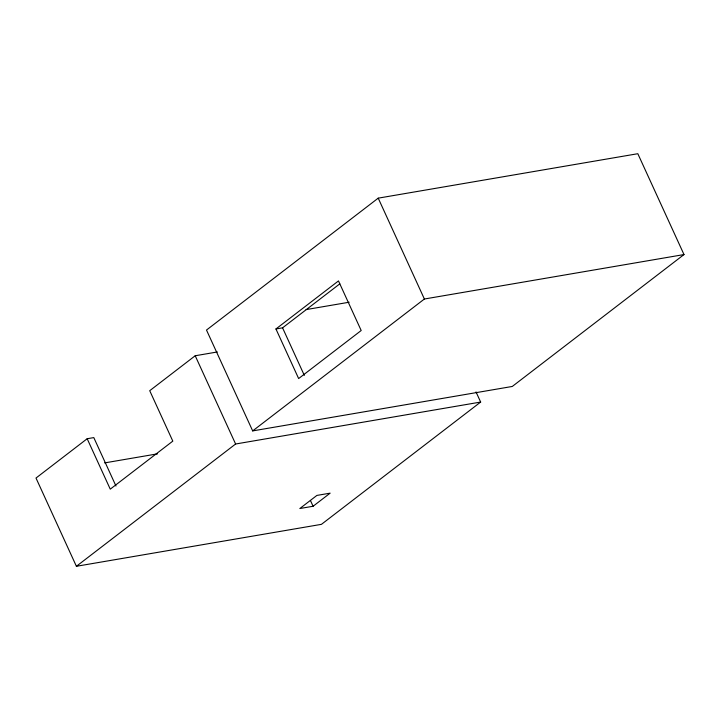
<?xml version="1.0" encoding="UTF-8"?>
<svg xmlns="http://www.w3.org/2000/svg" width="720" height="720" viewBox="0 0 720 720"><rect width="100%" height="100%" fill="white"/><g stroke="black" fill="none" stroke-linecap="round" stroke-linejoin="round"><path stroke-width="1.08" d="M378.216 198.153L206.496 330.048L252.675 430.902L512.28 386.46L684 254.565L637.821 153.711L378.216 198.153L424.386 299.016L684 254.565M115.965 486.009L93.798 437.598L87.174 438.732L36 478.044L76.401 566.289L321.444 524.34L480.654 402.057L476.01 391.914M217.386 351.963L195.21 355.752L149.724 390.699L172.809 441.126L110.259 489.159L87.174 438.732M275.94 328.968L338.481 280.926L361.188 330.516L298.638 378.558L275.94 328.968L282.564 327.834L339.822 283.851M76.401 566.289L235.611 444.006L480.654 402.057M252.675 430.902L424.386 299.016M313.083 506.259L330.138 493.155L316.89 495.423L299.835 508.527L313.083 506.259L310.419 500.436M306.081 309.6L349.164 302.229M104.598 462.906L157.581 453.834M282.564 327.834L304.335 375.399M195.21 355.752L235.611 444.006"/></g></svg>
